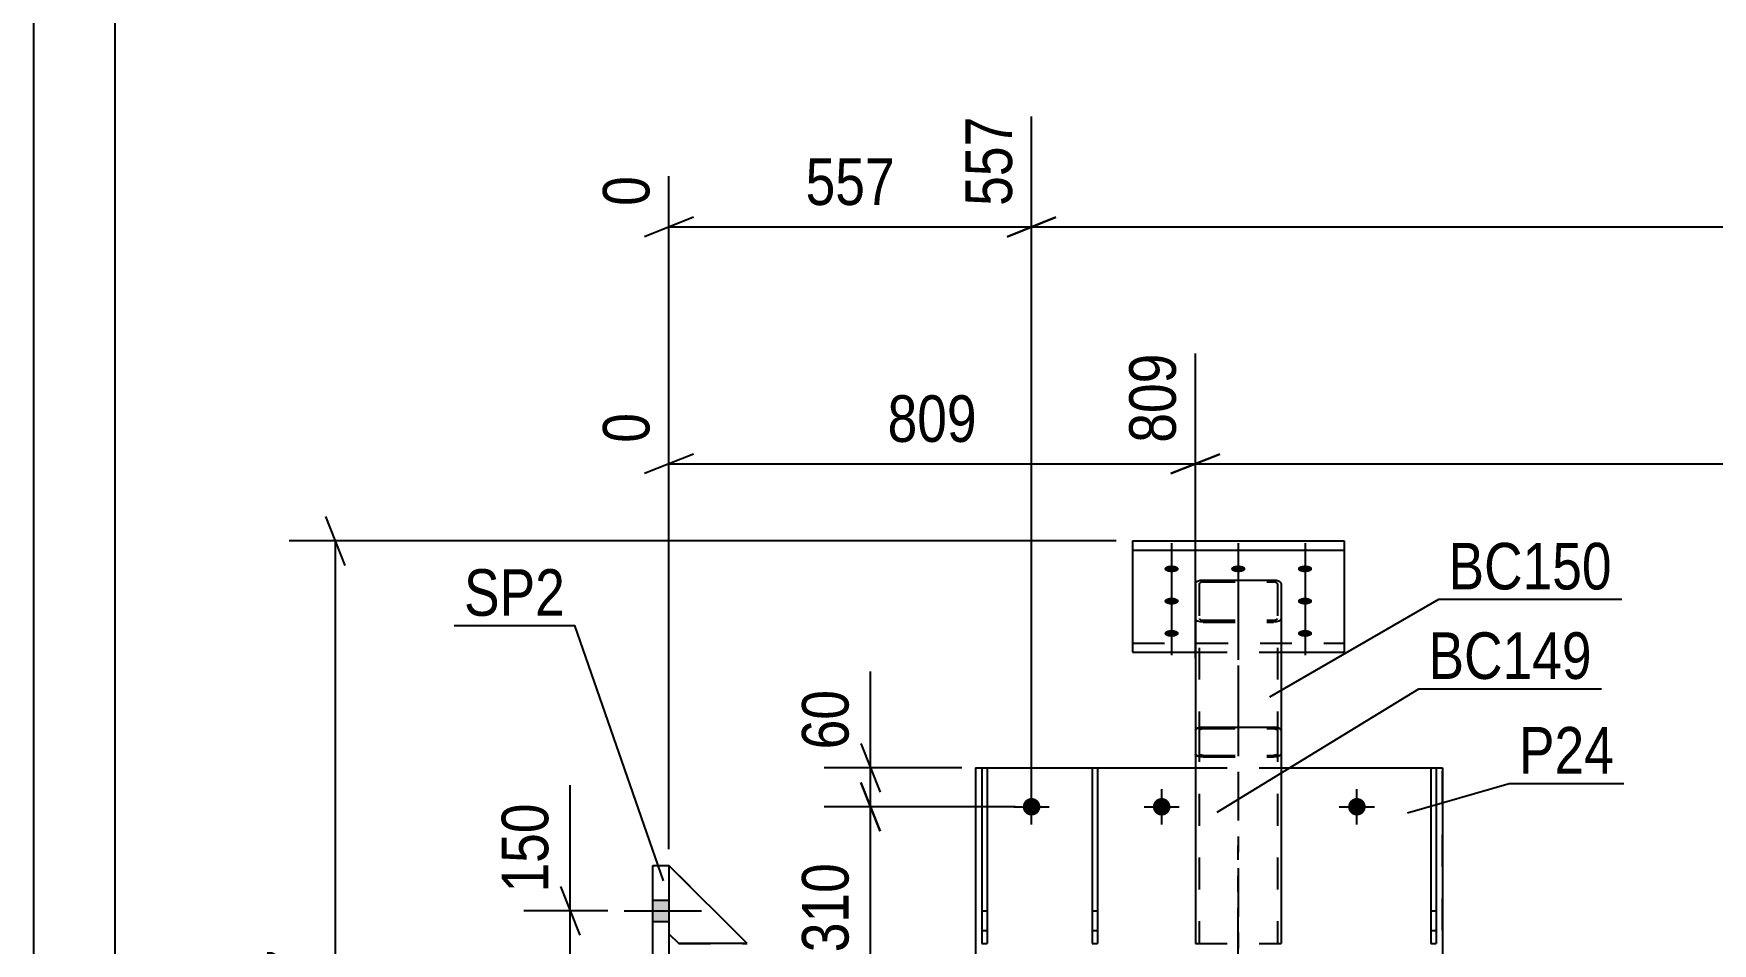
# Model space of a CAD drawing. Header units: millimetres. Extents: x -95 to 746, y -460 to 134.
# Drawn here: x -94.7 to 8.5, y -240.1 to -184.2 of the extents above; entities that cross this region are included whole.
import ezdxf

# ---------------------------------------------------------------- set-up
doc = ezdxf.new("R2010")
doc.units = ezdxf.units.MM
doc.linetypes.add('DXK_LINE_DOT2', pattern=[3.9198, 1.9599, -1.9599])
doc.linetypes.add('DXK_LINE_DOT3', pattern=[5.9187, 2.979, -0.9799, 0.9799, -0.9799])
doc.styles.add('Arial Narrow', font='ARIALN.TTF', dxfattribs={"height": 0.2})

# ---------------------------------------------------------------- blocks, each defined once
blk = doc.blocks.new('Unknown-389780219-19542')
at = {"color": 5, "linetype": 'Continuous'}
for p, q in [((-94.69, 133.73), (-94.69, -460.27)), ((-89.69, 128.73), (-89.69, -455.27))]:
    blk.add_line(p, q, dxfattribs=at)
blk = doc.blocks.new('Part-389780219-29403 - 29317')
at = {"color": 2, "linetype": 'Continuous'}
for p, q in [((-8.79, -229.32), (-8.47, -229.32)), ((-8.79, -229.32), (-8.79, -240.12)), ((-8.47, -229.32), (-8.47, -240.12)), ((-8.79, -238.12), (-8.47, -238.12))]:
    blk.add_line(p, q, dxfattribs=at)
at = {"color": 7, "linetype": 'DXK_LINE_DOT2'}
for p, q in [((-8.79, -239.32), (-8.47, -239.32)), ((-8.79, -240.12), (-8.47, -240.12))]:
    blk.add_line(p, q, dxfattribs=at)
blk = doc.blocks.new('Part-389780219-29389 - 29317')
at = {"color": 7, "linetype": 'DXK_LINE_DOT3'}
blk.add_line((-20.63, -270.5), (-20.63, -234.12), dxfattribs=at)
at = {"color": 2, "linetype": 'Continuous'}
for p, q in [((-23.27, -261.24), (-23.27, -248.12)), ((-17.99, -261.24), (-17.99, -248.12)), ((-23.24, -261.3), (-23.27, -261.24)), ((-23.13, -261.36), (-23.24, -261.3)), ((-22.98, -261.39), (-23.13, -261.36)), ((-22.79, -261.4), (-22.98, -261.39)), ((-22.79, -261.4), (-18.47, -261.4)), ((-18.29, -261.39), (-18.47, -261.4)), ((-18.13, -261.36), (-18.29, -261.39)), ((-18.03, -261.3), (-18.13, -261.36)), ((-17.99, -261.24), (-18.03, -261.3))]:
    blk.add_line(p, q, dxfattribs=at)
at = {"color": 7, "linetype": 'DXK_LINE_DOT2'}
for p, q in [((-23.27, -248.12), (-17.99, -248.12)), ((-23.03, -261.24), (-23.03, -248.12)), ((-18.23, -261.24), (-18.23, -248.12)), ((-23.27, -259.76), (-23.24, -259.69)), ((-23.24, -259.69), (-23.13, -259.64)), ((-23.13, -259.64), (-22.98, -259.61)), ((-23.01, -259.73), (-23.03, -259.76)), ((-22.96, -259.7), (-23.01, -259.73)), ((-22.98, -259.61), (-22.79, -259.59)), ((-22.88, -259.68), (-22.96, -259.7)), ((-22.79, -259.68), (-22.88, -259.68)), ((-22.79, -259.59), (-18.47, -259.59)), ((-22.79, -259.68), (-18.47, -259.68)), ((-18.47, -259.59), (-18.29, -259.61)), ((-18.38, -259.68), (-18.47, -259.68)), ((-18.3, -259.7), (-18.38, -259.68)), ((-18.3, -259.7), (-18.29, -259.71)), ((-18.29, -259.61), (-18.13, -259.64)), ((-18.29, -259.71), (-18.25, -259.73)), ((-18.23, -259.76), (-18.25, -259.73)), ((-18.13, -259.64), (-18.03, -259.69)), ((-18.03, -259.69), (-17.99, -259.76)), ((-23.03, -261.24), (-23.01, -261.27)), ((-23.01, -261.27), (-22.96, -261.3)), ((-22.96, -261.3), (-22.88, -261.31)), ((-22.88, -261.31), (-22.79, -261.32)), ((-22.79, -261.32), (-18.47, -261.32)), ((-18.47, -261.32), (-18.38, -261.31)), ((-18.38, -261.31), (-18.3, -261.3)), ((-18.3, -261.3), (-18.25, -261.27)), ((-18.25, -261.27), (-18.23, -261.24))]:
    blk.add_line(p, q, dxfattribs=at)
blk = doc.blocks.new('Bolt-389780219-29540 - 29317')
at = {"linetype": 'Continuous'}
for points in [[(-55.63, -238.78), (-55.63, -237.46), (-56.63, -237.46), (-56.63, -238.78)], [(-55.63, -238.78), (-55.63, -237.46), (-56.63, -237.46), (-56.63, -238.78)], [(-55.63, -238.78), (-55.63, -237.46), (-56.63, -237.46), (-56.63, -238.78)], [(-55.63, -238.78), (-55.63, -237.46), (-56.63, -237.46), (-56.63, -238.78)], [(-55.63, -244.78), (-55.63, -243.46), (-56.63, -243.46), (-56.63, -244.78)], [(-55.63, -244.78), (-55.63, -243.46), (-56.63, -243.46), (-56.63, -244.78)], [(-55.63, -250.78), (-55.63, -249.46), (-56.63, -249.46), (-56.63, -250.78)], [(-55.63, -250.78), (-55.63, -249.46), (-56.63, -249.46), (-56.63, -250.78)], [(-55.63, -250.78), (-55.63, -249.46), (-56.63, -249.46), (-56.63, -250.78)], [(-55.63, -250.78), (-55.63, -249.46), (-56.63, -249.46), (-56.63, -250.78)]]:
    blk.add_hatch(color=1, dxfattribs=at).paths.add_polyline_path(points)
at = {"color": 1, "linetype": 'Continuous'}
for p, q in [((-58.39, -238.12), (-53.63, -238.12)), ((-58.39, -238.12), (-53.63, -238.12)), ((-58.39, -238.12), (-53.63, -238.12)), ((-58.39, -238.12), (-53.63, -238.12)), ((-56.63, -237.46), (-55.63, -237.46)), ((-56.63, -237.46), (-55.63, -237.46)), ((-56.63, -237.46), (-55.63, -237.46)), ((-56.63, -237.46), (-55.63, -237.46)), ((-56.63, -238.78), (-55.63, -238.78)), ((-56.63, -238.78), (-55.63, -238.78)), ((-56.63, -238.78), (-55.63, -238.78)), ((-56.63, -238.78), (-55.63, -238.78)), ((-56.63, -243.46), (-55.63, -243.46)), ((-56.63, -243.46), (-55.63, -243.46)), ((-58.39, -244.12), (-53.63, -244.12)), ((-58.39, -244.12), (-53.63, -244.12)), ((-56.63, -244.78), (-55.63, -244.78)), ((-56.63, -244.78), (-55.63, -244.78)), ((-56.63, -249.46), (-55.63, -249.46)), ((-56.63, -249.46), (-55.63, -249.46)), ((-56.63, -249.46), (-55.63, -249.46)), ((-56.63, -249.46), (-55.63, -249.46)), ((-58.39, -250.12), (-53.63, -250.12)), ((-58.39, -250.12), (-53.63, -250.12)), ((-58.39, -250.12), (-53.63, -250.12)), ((-58.39, -250.12), (-53.63, -250.12)), ((-56.63, -250.78), (-55.63, -250.78)), ((-56.63, -250.78), (-55.63, -250.78)), ((-56.63, -250.78), (-55.63, -250.78)), ((-56.63, -250.78), (-55.63, -250.78))]:
    blk.add_line(p, q, dxfattribs=at)
blk = doc.blocks.new('Part-389780219-29366 - 29317')
at = {"color": 2, "linetype": 'Continuous'}
for p, q in [((-36.79, -229.32), (-36.79, -229.32)), ((-36.79, -229.32), (-36.79, -240.12)), ((-36.79, -229.32), (-36.39, -229.32)), ((-36.07, -229.32), (-29.61, -229.32)), ((-29.29, -229.32), (-23.27, -229.32)), ((-17.99, -229.32), (-8.79, -229.32)), ((-8.47, -229.32), (-8.07, -229.32)), ((-8.07, -229.32), (-8.07, -240.12)), ((-36.79, -258.92), (-36.79, -248.12)), ((-8.07, -258.92), (-8.07, -248.12)), ((-36.79, -258.92), (-36.79, -258.92)), ((-36.79, -258.92), (-36.39, -258.92)), ((-36.07, -258.92), (-29.61, -258.92)), ((-29.29, -258.92), (-23.27, -258.92)), ((-17.99, -258.92), (-8.79, -258.92)), ((-8.47, -258.92), (-8.07, -258.92))]:
    blk.add_line(p, q, dxfattribs=at)
at = {"color": 7, "linetype": 'DXK_LINE_DOT2'}
for p, q in [((-36.79, -229.32), (-36.79, -258.92)), ((-36.79, -229.32), (-36.79, -229.32)), ((-36.39, -229.32), (-36.07, -229.32)), ((-29.61, -229.32), (-29.29, -229.32)), ((-23.27, -229.32), (-17.99, -229.32)), ((-8.79, -229.32), (-8.47, -229.32)), ((-8.07, -258.92), (-8.07, -229.32)), ((-36.79, -240.12), (-36.79, -248.12)), ((-8.07, -240.12), (-8.07, -248.12)), ((-36.79, -258.92), (-36.79, -258.92)), ((-36.39, -258.92), (-36.07, -258.92)), ((-29.61, -258.92), (-29.29, -258.92)), ((-23.27, -258.92), (-17.99, -258.92)), ((-8.79, -258.92), (-8.47, -258.92))]:
    blk.add_line(p, q, dxfattribs=at)
blk = doc.blocks.new('Part-389780219-29370 - 29317')
at = {"color": 2, "linetype": 'Continuous'}
for p, q in [((-56.63, -235.32), (-55.63, -235.32)), ((-56.63, -252.92), (-56.63, -235.32)), ((-55.63, -235.32), (-55.63, -252.92)), ((-55.63, -252.92), (-56.63, -252.92))]:
    blk.add_line(p, q, dxfattribs=at)
blk = doc.blocks.new('Part-389780219-29379 - 29317')
at = {"color": 7, "linetype": 'DXK_LINE_DOT3'}
blk.add_line((-20.63, -217.74), (-20.63, -254.12), dxfattribs=at)
at = {"color": 2, "linetype": 'Continuous'}
for p, q in [((-23.27, -227), (-23.24, -226.93)), ((-23.27, -227), (-23.27, -240.12)), ((-23.24, -226.93), (-23.13, -226.88)), ((-23.13, -226.88), (-22.98, -226.84)), ((-22.98, -226.84), (-22.79, -226.83)), ((-22.79, -226.83), (-18.47, -226.83)), ((-18.47, -226.83), (-18.29, -226.84)), ((-18.29, -226.84), (-18.13, -226.88)), ((-18.13, -226.88), (-18.03, -226.93)), ((-18.03, -226.93), (-17.99, -227)), ((-17.99, -227), (-17.99, -240.12))]:
    blk.add_line(p, q, dxfattribs=at)
at = {"color": 7, "linetype": 'DXK_LINE_DOT2'}
for p, q in [((-23.01, -226.96), (-23.03, -227)), ((-23.03, -227), (-23.03, -240.12)), ((-22.96, -226.94), (-23.01, -226.96)), ((-22.88, -226.92), (-22.96, -226.94)), ((-22.79, -226.91), (-22.88, -226.92)), ((-22.79, -226.91), (-18.47, -226.91)), ((-18.38, -226.92), (-18.47, -226.91)), ((-18.3, -226.94), (-18.38, -226.92)), ((-18.25, -226.96), (-18.3, -226.94)), ((-18.23, -227), (-18.25, -226.96)), ((-18.23, -227), (-18.23, -240.12)), ((-23.24, -228.54), (-23.27, -228.48)), ((-23.13, -228.59), (-23.24, -228.54)), ((-22.98, -228.63), (-23.13, -228.59)), ((-23.03, -228.48), (-23.01, -228.51)), ((-23.01, -228.51), (-22.96, -228.54)), ((-22.79, -228.64), (-22.98, -228.63)), ((-22.96, -228.54), (-22.88, -228.55)), ((-22.88, -228.55), (-22.79, -228.56)), ((-22.79, -228.56), (-18.47, -228.56)), ((-22.79, -228.64), (-18.47, -228.64)), ((-18.47, -228.56), (-18.38, -228.55)), ((-18.29, -228.63), (-18.47, -228.64)), ((-18.38, -228.55), (-18.3, -228.54)), ((-18.3, -228.54), (-18.25, -228.51)), ((-18.13, -228.59), (-18.29, -228.63)), ((-18.25, -228.51), (-18.23, -228.48)), ((-18.03, -228.54), (-18.13, -228.59)), ((-17.99, -228.48), (-18.03, -228.54)), ((-23.27, -240.12), (-17.99, -240.12))]:
    blk.add_line(p, q, dxfattribs=at)
blk = doc.blocks.new('Part-389780219-29380 - 29317')
at = {"color": 2, "linetype": 'Continuous'}
for p, q in [((-23.27, -218.02), (-23.24, -217.93)), ((-23.27, -218.02), (-23.27, -227)), ((-23.24, -217.93), (-23.13, -217.86)), ((-23.13, -217.86), (-22.98, -217.8)), ((-22.98, -217.8), (-22.79, -217.79)), ((-22.79, -217.79), (-18.47, -217.79)), ((-18.47, -217.79), (-18.29, -217.8)), ((-18.29, -217.8), (-18.13, -217.86)), ((-18.13, -217.86), (-18.03, -217.93)), ((-18.03, -217.93), (-17.99, -218.02)), ((-17.99, -218.02), (-17.99, -227)), ((-23.24, -226.93), (-23.27, -227)), ((-23.13, -226.88), (-23.24, -226.93)), ((-22.98, -226.84), (-23.13, -226.88)), ((-22.79, -226.83), (-22.98, -226.84)), ((-22.79, -226.83), (-18.47, -226.83)), ((-18.29, -226.84), (-18.47, -226.83)), ((-18.13, -226.88), (-18.29, -226.84)), ((-18.03, -226.93), (-18.13, -226.88)), ((-17.99, -227), (-18.03, -226.93))]:
    blk.add_line(p, q, dxfattribs=at)
at = {"color": 7, "linetype": 'DXK_LINE_DOT2'}
for p, q in [((-23.01, -217.98), (-23.03, -218.02)), ((-23.03, -218.02), (-23.03, -228.48)), ((-22.96, -217.94), (-23.01, -217.98)), ((-22.88, -217.91), (-22.96, -217.94)), ((-22.79, -217.9), (-22.88, -217.91)), ((-22.79, -217.9), (-18.47, -217.9)), ((-18.38, -217.91), (-18.47, -217.9)), ((-18.3, -217.94), (-18.38, -217.91)), ((-18.25, -217.98), (-18.3, -217.94)), ((-18.23, -218.02), (-18.25, -217.98)), ((-18.23, -218.02), (-18.23, -228.48)), ((-23.24, -220.23), (-23.27, -220.14)), ((-23.13, -220.3), (-23.24, -220.23)), ((-22.98, -220.35), (-23.13, -220.3)), ((-23.03, -220.14), (-23.01, -220.18)), ((-23.01, -220.18), (-22.96, -220.22)), ((-22.79, -220.37), (-22.98, -220.35)), ((-22.96, -220.22), (-22.88, -220.25)), ((-22.88, -220.25), (-22.79, -220.25)), ((-22.79, -220.25), (-18.47, -220.25)), ((-22.79, -220.37), (-18.47, -220.37)), ((-18.47, -220.25), (-18.38, -220.25)), ((-18.29, -220.35), (-18.47, -220.37)), ((-18.38, -220.25), (-18.3, -220.22)), ((-18.3, -220.22), (-18.25, -220.18)), ((-18.13, -220.3), (-18.29, -220.35)), ((-18.25, -220.18), (-18.23, -220.14)), ((-18.03, -220.23), (-18.13, -220.3)), ((-17.99, -220.14), (-18.03, -220.23)), ((-23.27, -227), (-23.27, -228.48)), ((-23.03, -227), (-23.01, -226.96)), ((-23.01, -226.96), (-22.96, -226.94)), ((-22.96, -226.94), (-22.88, -226.92)), ((-22.88, -226.92), (-22.79, -226.91)), ((-22.79, -226.91), (-18.47, -226.91)), ((-18.47, -226.91), (-18.38, -226.92)), ((-18.38, -226.92), (-18.3, -226.94)), ((-18.3, -226.94), (-18.25, -226.96)), ((-18.25, -226.96), (-18.23, -227)), ((-17.99, -227), (-17.99, -228.48)), ((-23.27, -228.48), (-23.24, -228.54)), ((-23.24, -228.54), (-23.13, -228.59)), ((-23.13, -228.59), (-22.98, -228.63)), ((-23.01, -228.51), (-23.03, -228.48)), ((-22.96, -228.54), (-23.01, -228.51)), ((-22.98, -228.63), (-22.79, -228.64)), ((-22.88, -228.55), (-22.96, -228.54)), ((-22.79, -228.56), (-22.88, -228.55)), ((-22.79, -228.56), (-18.47, -228.56)), ((-22.79, -228.64), (-18.47, -228.64)), ((-18.38, -228.55), (-18.47, -228.56)), ((-18.47, -228.64), (-18.29, -228.63)), ((-18.3, -228.54), (-18.38, -228.55)), ((-18.25, -228.51), (-18.3, -228.54)), ((-18.29, -228.63), (-18.13, -228.59)), ((-18.23, -228.48), (-18.25, -228.51)), ((-18.13, -228.59), (-18.03, -228.54)), ((-18.03, -228.54), (-17.99, -228.48))]:
    blk.add_line(p, q, dxfattribs=at)
at = {"color": 7, "linetype": 'DXK_LINE_DOT3'}
blk.add_line((-20.63, -219.08), (-20.63, -227.74), dxfattribs=at)
blk = doc.blocks.new('Part-389780219-29399 - 29317')
at = {"color": 2, "linetype": 'Continuous'}
for p, q in [((-27.13, -215.38), (-14.13, -215.38)), ((-27.13, -215.38), (-27.13, -222.22)), ((-14.13, -215.38), (-14.13, -222.22)), ((-27.13, -215.94), (-14.13, -215.94)), ((-27.13, -222.22), (-23.27, -222.22)), ((-17.99, -222.22), (-14.13, -222.22))]:
    blk.add_line(p, q, dxfattribs=at)
at = {"color": 7, "linetype": 'DXK_LINE_DOT2'}
for p, q in [((-27.13, -221.66), (-14.13, -221.66)), ((-23.27, -222.22), (-17.99, -222.22))]:
    blk.add_line(p, q, dxfattribs=at)
blk = doc.blocks.new('Part-389780219-29401 - 29317')
at = {"color": 2, "linetype": 'Continuous'}
for p, q in [((-29.61, -229.32), (-29.29, -229.32)), ((-29.61, -229.32), (-29.61, -240.12)), ((-29.29, -229.32), (-29.29, -240.12)), ((-29.61, -238.12), (-29.29, -238.12))]:
    blk.add_line(p, q, dxfattribs=at)
at = {"color": 7, "linetype": 'DXK_LINE_DOT2'}
for p, q in [((-29.61, -239.32), (-29.29, -239.32)), ((-29.61, -240.12), (-29.29, -240.12))]:
    blk.add_line(p, q, dxfattribs=at)
blk = doc.blocks.new('Part-389780219-29402 - 29317')
at = {"color": 2, "linetype": 'Continuous'}
for p, q in [((-36.39, -229.32), (-36.07, -229.32)), ((-36.39, -229.32), (-36.39, -240.12)), ((-36.07, -229.32), (-36.07, -240.12)), ((-36.39, -238.12), (-36.07, -238.12))]:
    blk.add_line(p, q, dxfattribs=at)
at = {"color": 7, "linetype": 'DXK_LINE_DOT2'}
for p, q in [((-36.39, -239.32), (-36.07, -239.32)), ((-36.39, -240.12), (-36.07, -240.12))]:
    blk.add_line(p, q, dxfattribs=at)
blk = doc.blocks.new('Part-389780219-29438 - 29317')
at = {"color": 7, "linetype": 'DXK_LINE_DOT2'}
for p, q in [((-50.83, -240.12), (-55.63, -235.32)), ((-55.63, -235.32), (-55.63, -239.52)), ((-55.63, -239.52), (-55.03, -240.12)), ((-55.03, -240.12), (-50.83, -240.12))]:
    blk.add_line(p, q, dxfattribs=at)
blk = doc.blocks.new('Part-389780219-29439 - 29317')
at = {"color": 2, "linetype": 'Continuous'}
for p, q in [((-50.83, -240.12), (-55.63, -235.32)), ((-55.63, -239.52), (-55.03, -240.12)), ((-50.83, -240.12), (-55.03, -240.12))]:
    blk.add_line(p, q, dxfattribs=at)
at = {"color": 7, "linetype": 'DXK_LINE_DOT2'}
blk.add_line((-55.63, -235.32), (-55.63, -239.52), dxfattribs=at)
blk = doc.blocks.new('Part-389780219-29440 - 29317')
at = {"color": 7, "linetype": 'DXK_LINE_DOT2'}
for p, q in [((-50.83, -240.12), (-55.63, -235.32)), ((-55.63, -235.32), (-55.63, -239.52)), ((-55.63, -239.52), (-55.03, -240.12)), ((-55.03, -240.12), (-50.83, -240.12))]:
    blk.add_line(p, q, dxfattribs=at)
blk = doc.blocks.new('Bolt-389780219-29536 - 29317')
at = {"linetype": 'Continuous'}
for points in [[(-33.34, -231.18, -1), (-33.34, -232.26, -1)], [(-25.34, -231.18, -1), (-25.34, -232.26, -1)], [(-13.34, -231.18, -1), (-13.34, -232.26, -1)]]:
    blk.add_hatch(color=1, dxfattribs=at).paths.add_polyline_path(points)
at = {"color": 1, "linetype": 'Continuous'}
for p, q in [((-33.34, -232.8), (-33.34, -230.64)), ((-25.34, -232.8), (-25.34, -230.64)), ((-13.34, -232.8), (-13.34, -230.64)), ((-34.42, -231.72), (-32.26, -231.72)), ((-26.42, -231.72), (-24.26, -231.72)), ((-14.42, -231.72), (-12.26, -231.72))]:
    blk.add_line(p, q, dxfattribs=at)
blk = doc.blocks.new('Bolt-389780219-29549 - 29317')
at = {"linetype": 'Continuous'}
for points in [[(-24.73, -216.88), (-24.64, -216.89), (-24.55, -216.9), (-24.47, -216.92), (-24.41, -216.95), (-24.35, -216.99), (-24.31, -217.03), (-24.29, -217.07), (-24.29, -217.12), (-24.31, -217.16), (-24.35, -217.2), (-24.41, -217.24), (-24.47, -217.27), (-24.55, -217.29), (-24.64, -217.3), (-24.73, -217.31), (-24.82, -217.3), (-24.91, -217.29), (-24.99, -217.27), (-25.06, -217.24), (-25.11, -217.2), (-25.15, -217.16), (-25.17, -217.12), (-25.17, -217.07), (-25.15, -217.03), (-25.11, -216.99), (-25.06, -216.95), (-24.99, -216.92), (-24.91, -216.9), (-24.82, -216.89)], [(-20.63, -216.88), (-20.54, -216.89), (-20.45, -216.9), (-20.37, -216.92), (-20.31, -216.95), (-20.25, -216.99), (-20.21, -217.03), (-20.19, -217.07), (-20.19, -217.12), (-20.21, -217.16), (-20.25, -217.2), (-20.31, -217.24), (-20.37, -217.27), (-20.45, -217.29), (-20.54, -217.3), (-20.63, -217.31), (-20.72, -217.3), (-20.81, -217.29), (-20.89, -217.27), (-20.96, -217.24), (-21.01, -217.2), (-21.05, -217.16), (-21.07, -217.12), (-21.07, -217.07), (-21.05, -217.03), (-21.01, -216.99), (-20.96, -216.95), (-20.89, -216.92), (-20.81, -216.9), (-20.72, -216.89)], [(-16.53, -216.88), (-16.44, -216.89), (-16.35, -216.9), (-16.27, -216.92), (-16.21, -216.95), (-16.15, -216.99), (-16.11, -217.03), (-16.09, -217.07), (-16.09, -217.12), (-16.11, -217.16), (-16.15, -217.2), (-16.21, -217.24), (-16.27, -217.27), (-16.35, -217.29), (-16.44, -217.3), (-16.53, -217.31), (-16.62, -217.3), (-16.71, -217.29), (-16.79, -217.27), (-16.86, -217.24), (-16.91, -217.2), (-16.95, -217.16), (-16.97, -217.12), (-16.97, -217.07), (-16.95, -217.03), (-16.91, -216.99), (-16.86, -216.95), (-16.79, -216.92), (-16.71, -216.9), (-16.62, -216.89)], [(-24.73, -218.87), (-24.64, -218.87), (-24.55, -218.88), (-24.47, -218.91), (-24.41, -218.94), (-24.35, -218.97), (-24.31, -219.01), (-24.29, -219.06), (-24.29, -219.1), (-24.31, -219.15), (-24.35, -219.19), (-24.41, -219.22), (-24.47, -219.25), (-24.55, -219.27), (-24.64, -219.29), (-24.73, -219.29), (-24.82, -219.29), (-24.91, -219.27), (-24.99, -219.25), (-25.06, -219.22), (-25.11, -219.19), (-25.15, -219.15), (-25.17, -219.1), (-25.17, -219.06), (-25.15, -219.01), (-25.11, -218.97), (-25.06, -218.94), (-24.99, -218.91), (-24.91, -218.88), (-24.82, -218.87)], [(-16.53, -218.87), (-16.44, -218.87), (-16.35, -218.88), (-16.27, -218.91), (-16.21, -218.94), (-16.15, -218.97), (-16.11, -219.01), (-16.09, -219.06), (-16.09, -219.1), (-16.11, -219.15), (-16.15, -219.19), (-16.21, -219.22), (-16.27, -219.25), (-16.35, -219.27), (-16.44, -219.29), (-16.53, -219.29), (-16.62, -219.29), (-16.71, -219.27), (-16.79, -219.25), (-16.86, -219.22), (-16.91, -219.19), (-16.95, -219.15), (-16.97, -219.1), (-16.97, -219.06), (-16.95, -219.01), (-16.91, -218.97), (-16.86, -218.94), (-16.79, -218.91), (-16.71, -218.88), (-16.62, -218.87)], [(-24.73, -220.85), (-24.64, -220.85), (-24.55, -220.87), (-24.47, -220.89), (-24.41, -220.92), (-24.35, -220.96), (-24.31, -221), (-24.29, -221.04), (-24.29, -221.08), (-24.31, -221.13), (-24.35, -221.17), (-24.41, -221.2), (-24.47, -221.23), (-24.55, -221.26), (-24.64, -221.27), (-24.73, -221.28), (-24.82, -221.27), (-24.91, -221.26), (-24.99, -221.23), (-25.06, -221.2), (-25.11, -221.17), (-25.15, -221.13), (-25.17, -221.08), (-25.17, -221.04), (-25.15, -221), (-25.11, -220.96), (-25.06, -220.92), (-24.99, -220.89), (-24.91, -220.87), (-24.82, -220.85)], [(-16.53, -220.85), (-16.44, -220.85), (-16.35, -220.87), (-16.27, -220.89), (-16.21, -220.92), (-16.15, -220.96), (-16.11, -221), (-16.09, -221.04), (-16.09, -221.08), (-16.11, -221.13), (-16.15, -221.17), (-16.21, -221.2), (-16.27, -221.23), (-16.35, -221.26), (-16.44, -221.27), (-16.53, -221.28), (-16.62, -221.27), (-16.71, -221.26), (-16.79, -221.23), (-16.86, -221.2), (-16.91, -221.17), (-16.95, -221.13), (-16.97, -221.08), (-16.97, -221.04), (-16.95, -221), (-16.91, -220.96), (-16.86, -220.92), (-16.79, -220.89), (-16.71, -220.87), (-16.62, -220.85)]]:
    blk.add_hatch(color=1, dxfattribs=at).paths.add_polyline_path(points)
at = {"color": 1, "linetype": 'Continuous'}
for p, q in [((-24.73, -215.52), (-24.73, -218.43)), ((-20.63, -215.52), (-20.63, -218.43)), ((-16.53, -215.52), (-16.53, -218.43)), ((-24.73, -217.5), (-24.73, -220.41)), ((-16.53, -217.5), (-16.53, -220.41)), ((-24.73, -219.49), (-24.73, -222.39)), ((-16.53, -219.49), (-16.53, -222.39))]:
    blk.add_line(p, q, dxfattribs=at)
at = {"color": 1, "linetype": 'DXK_LINE_DOT2'}
blk.add_line((-20.63, -219.49), (-20.63, -222.39), dxfattribs=at)
blk = doc.blocks.new('StraightDimension-389780219-32125 - 29317')
at = {"color": 7, "linetype": 'Continuous'}
for p, q in [((-23.27, -222.6), (-23.27, -203.85)), ((-55.63, -234.32), (-55.63, -207.51)), ((-54.13, -210.04), (-57.13, -211.24)), ((-24.77, -211.24), (-21.77, -210.04)), ((-55.63, -210.64), (-23.27, -210.64))]:
    blk.add_line(p, q, dxfattribs=at)
at = {"color": 0}
blk.add_wipeout([(-36.11, -209.89), (-36.11, -205.69), (-42.79, -205.69), (-42.79, -209.89)], dxfattribs=at)
at = {"color": 3, "style": 'Arial Narrow'}
blk.add_text('809', height=2.863, dxfattribs=at).set_placement((-42.19, -209.29))
at = {"color": 0, "linetype": 'Continuous'}
for points in [[(-23.87, -203.25), (-28.07, -203.25), (-28.07, -209.94), (-23.87, -209.94)], [(-56.23, -206.91), (-60.43, -206.91), (-60.43, -209.94), (-56.23, -209.94)]]:
    blk.add_wipeout(points, dxfattribs=at)
at = {"color": 3, "linetype": 'Continuous', "style": 'Arial Narrow'}
for s, height, p in [('809', 2.863, (-24.47, -209.34)), ('0', 2.86, (-56.83, -209.34))]:
    blk.add_text(s, height=height, rotation=90.0002, dxfattribs=at).set_placement(p)
blk = doc.blocks.new('StraightDimension-389780219-32524 - 29317')
at = {"color": 7, "linetype": 'Continuous'}
for p, q in [((-75.53, -216.88), (-76.73, -213.88)), ((-28.13, -215.38), (-78.98, -215.38)), ((-76.13, -272.86), (-76.13, -215.38)), ((-76.73, -271.36), (-75.53, -274.36)), ((-28.13, -272.86), (-78.98, -272.86))]:
    blk.add_line(p, q, dxfattribs=at)
at = {"color": 0}
blk.add_wipeout([(-76.88, -239.86), (-81.08, -239.86), (-81.08, -248.37), (-76.88, -248.37)], dxfattribs=at)
at = {"color": 3, "style": 'Arial Narrow'}
blk.add_text('1437', height=2.863, rotation=90.0002, dxfattribs=at).set_placement((-77.48, -247.77))
blk = doc.blocks.new('StraightDimension-389780219-32068 - 29317')
at = {"color": 7, "linetype": 'Continuous'}
for p, q in [((-33.34, -230.72), (-33.34, -189.29)), ((-31.84, -195.48), (-34.84, -196.68)), ((-33.34, -196.08), (678.37, -196.08))]:
    blk.add_line(p, q, dxfattribs=at)
blk = doc.blocks.new('StraightDimension-389780219-32069 - 29317')
at = {"color": 7, "linetype": 'Continuous'}
for p, q in [((-33.34, -230.72), (-33.34, -189.29)), ((-55.63, -234.32), (-55.63, -192.95)), ((-54.13, -195.48), (-57.13, -196.68)), ((-55.63, -196.08), (-33.34, -196.08)), ((-34.84, -196.68), (-31.84, -195.48))]:
    blk.add_line(p, q, dxfattribs=at)
at = {"color": 0}
blk.add_wipeout([(-41.14, -195.33), (-41.14, -191.13), (-47.83, -191.13), (-47.83, -195.33)], dxfattribs=at)
at = {"color": 3, "style": 'Arial Narrow'}
blk.add_text('557', height=2.863, dxfattribs=at).set_placement((-47.23, -194.73))
at = {"color": 0, "linetype": 'Continuous'}
for points in [[(-33.94, -188.69), (-38.14, -188.69), (-38.14, -195.38), (-33.94, -195.38)], [(-56.23, -192.35), (-60.43, -192.35), (-60.43, -195.38), (-56.23, -195.38)]]:
    blk.add_wipeout(points, dxfattribs=at)
at = {"color": 3, "linetype": 'Continuous', "style": 'Arial Narrow'}
for s, height, p in [('557', 2.863, (-34.54, -194.78)), ('0', 2.86, (-56.83, -194.78))]:
    blk.add_text(s, height=height, rotation=90.0002, dxfattribs=at).set_placement(p)
blk = doc.blocks.new('StraightDimension-389780219-32124 - 29317')
at = {"color": 7, "linetype": 'Continuous'}
for p, q in [((-23.27, -222.6), (-23.27, -203.85)), ((-21.77, -210.04), (-24.77, -211.24)), ((-23.27, -210.64), (216.73, -210.64))]:
    blk.add_line(p, q, dxfattribs=at)
blk = doc.blocks.new('StraightDimension-389780219-32300 - 29317')
at = {"color": 7, "linetype": 'Continuous'}
for p, q in [((-43.24, -229.32), (-43.24, -223.41)), ((-43.24, -229.32), (-43.24, -223.41)), ((-43.84, -227.82), (-42.64, -230.82)), ((-37.63, -229.32), (-46.09, -229.32)), ((-43.24, -231.72), (-43.24, -229.32)), ((-42.64, -233.22), (-43.84, -230.22)), ((-34.34, -231.72), (-46.09, -231.72))]:
    blk.add_line(p, q, dxfattribs=at)
at = {"color": 0}
blk.add_wipeout([(-43.99, -223.94), (-48.19, -223.94), (-48.19, -228.79), (-43.99, -228.79)], dxfattribs=at)
at = {"color": 3, "style": 'Arial Narrow'}
blk.add_text('60', height=2.863, rotation=90.0002, dxfattribs=at).set_placement((-44.59, -228.19))
blk = doc.blocks.new('StraightDimension-389780219-32301 - 29317')
at = {"color": 7, "linetype": 'Continuous'}
for p, q in [((-43.84, -230.22), (-42.64, -233.22)), ((-34.34, -231.72), (-46.09, -231.72)), ((-43.24, -244.12), (-43.24, -231.72)), ((-42.64, -245.62), (-43.84, -242.62)), ((-34.34, -244.12), (-46.09, -244.12))]:
    blk.add_line(p, q, dxfattribs=at)
at = {"color": 0}
blk.add_wipeout([(-43.99, -234.58), (-48.19, -234.58), (-48.19, -241.26), (-43.99, -241.26)], dxfattribs=at)
at = {"color": 3, "style": 'Arial Narrow'}
blk.add_text('310', height=2.863, rotation=90.0002, dxfattribs=at).set_placement((-44.59, -240.66))
blk = doc.blocks.new('StraightDimension-389780219-55523 - 29317')
at = {"color": 7, "linetype": 'Continuous'}
for p, q in [((-61.7, -238.12), (-61.7, -230.38)), ((-61.7, -238.12), (-61.7, -230.38)), ((-62.3, -236.62), (-61.1, -239.62)), ((-59.39, -238.12), (-64.55, -238.12)), ((-61.7, -244.12), (-61.7, -238.12)), ((-61.1, -245.62), (-62.3, -242.62)), ((-56.63, -244.12), (-64.55, -244.12))]:
    blk.add_line(p, q, dxfattribs=at)
at = {"color": 0}
blk.add_wipeout([(-62.45, -230.91), (-66.65, -230.91), (-66.65, -237.59), (-62.45, -237.59)], dxfattribs=at)
at = {"color": 3, "style": 'Arial Narrow'}
blk.add_text('150', height=2.863, rotation=90.0002, dxfattribs=at).set_placement((-63.05, -236.99))
blk = doc.blocks.new('Mark-389780219-32367 - 29317')
at = {"color": 30, "linetype": 'Continuous'}
for p, q in [((-21.93, -232.05), (-9.54, -224.46)), ((-9.54, -224.46), (1.7, -224.46))]:
    blk.add_line(p, q, dxfattribs=at)
at = {"color": 0}
blk.add_wipeout([(1.1, -223.86), (1.1, -220.86), (-8.94, -220.86), (-8.94, -223.86)], dxfattribs=at)
blk.add_wipeout([(1.1, -223.86), (1.1, -220.86), (-8.94, -220.86), (-8.94, -223.86)], dxfattribs=at)
at = {"color": 3, "style": 'Arial Narrow'}
blk.add_text('BC149', height=2.863, dxfattribs=at).set_placement((-8.94, -223.86))
blk = doc.blocks.new('Mark-389780219-32361 - 29317')
at = {"color": 30, "linetype": 'Continuous'}
for p, q in [((-10.23, -232.09), (-3.98, -230.28)), ((-3.98, -230.28), (3.07, -230.28))]:
    blk.add_line(p, q, dxfattribs=at)
at = {"color": 0}
blk.add_wipeout([(2.47, -229.68), (2.47, -226.68), (-3.38, -226.68), (-3.38, -229.68)], dxfattribs=at)
blk.add_wipeout([(2.47, -229.68), (2.47, -226.68), (-3.38, -226.68), (-3.38, -229.68)], dxfattribs=at)
at = {"color": 3, "style": 'Arial Narrow'}
blk.add_text('P24', height=2.863, dxfattribs=at).set_placement((-3.38, -229.68))
blk = doc.blocks.new('Mark-389780219-32364 - 29317')
at = {"color": 30, "linetype": 'Continuous'}
for p in [(-68.83, -220.58), (-55.96, -236.28)]:
    blk.add_line(p, (-61.42, -220.58), dxfattribs=at)
at = {"color": 0}
blk.add_wipeout([(-62.02, -219.98), (-62.02, -216.98), (-68.23, -216.98), (-68.23, -219.98)], dxfattribs=at)
blk.add_wipeout([(-62.02, -219.98), (-62.02, -216.98), (-68.23, -216.98), (-68.23, -219.98)], dxfattribs=at)
at = {"color": 3, "style": 'Arial Narrow'}
blk.add_text('SP2', height=2.863, dxfattribs=at).set_placement((-68.23, -219.98))
blk = doc.blocks.new('Mark-389780219-32370 - 29317')
at = {"color": 30, "linetype": 'Continuous'}
for p, q in [((-18.7, -224.96), (-8.31, -218.96)), ((-8.31, -218.96), (2.94, -218.96))]:
    blk.add_line(p, q, dxfattribs=at)
at = {"color": 0}
blk.add_wipeout([(2.34, -218.36), (2.34, -215.36), (-7.71, -215.36), (-7.71, -218.36)], dxfattribs=at)
blk.add_wipeout([(2.34, -218.36), (2.34, -215.36), (-7.71, -215.36), (-7.71, -218.36)], dxfattribs=at)
at = {"color": 3, "style": 'Arial Narrow'}
blk.add_text('BC150', height=2.863, dxfattribs=at).set_placement((-7.71, -218.36))

msp = doc.modelspace()

# ---------------------------------------------------------------- block references
for name in ['Unknown-389780219-19542', 'Part-389780219-29399 - 29317', 'Bolt-389780219-29549 - 29317', 'Part-389780219-29379 - 29317', 'Part-389780219-29380 - 29317', 'Part-389780219-29366 - 29317', 'Part-389780219-29402 - 29317', 'Part-389780219-29401 - 29317', 'Part-389780219-29403 - 29317', 'Bolt-389780219-29536 - 29317', 'Part-389780219-29389 - 29317', 'Part-389780219-29370 - 29317', 'Part-389780219-29438 - 29317', 'Part-389780219-29439 - 29317', 'Part-389780219-29440 - 29317', 'Bolt-389780219-29540 - 29317']:
    msp.add_blockref(name, (0, 0))

# ---------------------------------------------------------------- next in the draw order: block references
msp.add_blockref('StraightDimension-389780219-32125 - 29317', (0, 0))

# ---------------------------------------------------------------- next in the draw order: block references
msp.add_blockref('StraightDimension-389780219-32524 - 29317', (0, 0))

# ---------------------------------------------------------------- next in the draw order: block references
msp.add_blockref('StraightDimension-389780219-32068 - 29317', (0, 0))

# ---------------------------------------------------------------- next in the draw order: block references
for name in ['StraightDimension-389780219-32069 - 29317', 'StraightDimension-389780219-32124 - 29317']:
    msp.add_blockref(name, (0, 0))

# ---------------------------------------------------------------- next in the draw order: block references
for name in ['Mark-389780219-32367 - 29317', 'StraightDimension-389780219-32300 - 29317', 'StraightDimension-389780219-55523 - 29317']:
    msp.add_blockref(name, (0, 0))

# ---------------------------------------------------------------- next in the draw order: block references
for name in ['Mark-389780219-32370 - 29317', 'Mark-389780219-32364 - 29317', 'Mark-389780219-32361 - 29317', 'StraightDimension-389780219-32301 - 29317']:
    msp.add_blockref(name, (0, 0))

doc.saveas('drawing.dxf')
